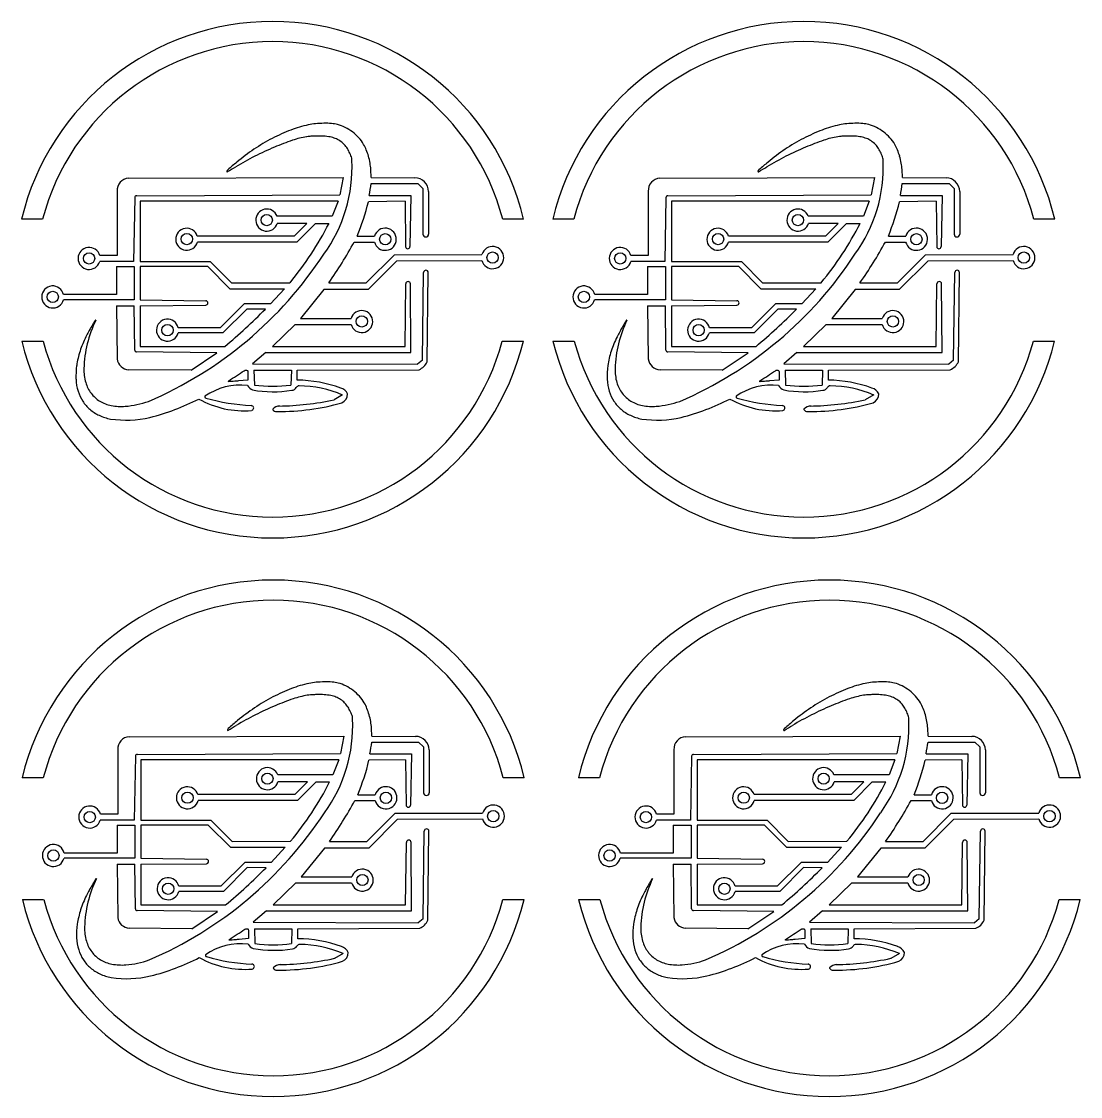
# Model space of a CAD drawing. Extents: x 3 to 124, y 2 to 124.
# Drawn here: x 2.7 to 61.2, y 2.4 to 61.8 of the extents above; entities that cross this region are included whole.
import ezdxf

# ---------------------------------------------------------------- set-up
doc = ezdxf.new("R2010")
doc.units = 0
doc.header["$MEASUREMENT"] = 0

msp = doc.modelspace()

# ---------------------------------------------------------------- linework, layer by layer
for p, q in [((22.039, 53.15), (22.013, 53.585)), ((51.353, 53.15), (51.327, 53.585)), ((9.284, 51.838), (9.284, 48.512)), ((20.205, 51.838), (9.284, 51.838)), ((38.597, 51.838), (38.597, 48.512)), ((49.518, 51.838), (38.597, 51.838)), ((15.557, 42.516), (17.626, 42.516)), ((44.87, 42.516), (46.939, 42.516)), ((20.452, 41.146), (19.981, 40.883)), ((49.765, 41.146), (49.294, 40.883)), ((22.075, 22.32), (22.049, 22.756)), ((52.77, 22.32), (52.744, 22.756)), ((9.319, 21.008), (9.319, 17.682)), ((20.241, 21.008), (9.319, 21.008)), ((40.015, 21.008), (40.015, 17.682)), ((50.936, 21.008), (40.015, 21.008)), ((15.593, 11.686), (17.661, 11.686)), ((46.288, 11.686), (48.357, 11.686)), ((20.488, 10.316), (20.016, 10.053)), ((51.183, 10.316), (50.712, 10.053))]:
    msp.add_line(p, q)
at = {"linetype": 'Continuous'}
for p, q in [((8.652, 53.116), (20.491, 53.15)), ((20.491, 53.15), (20.31, 52.189)), ((22.03, 52.822), (24.609, 52.822)), ((22.039, 53.15), (24.443, 53.135)), ((24.883, 52.548), (24.609, 52.822)), ((37.965, 53.116), (49.804, 53.15)), ((49.804, 53.15), (49.623, 52.189)), ((51.343, 52.822), (53.922, 52.822)), ((51.353, 53.15), (53.756, 53.135)), ((54.196, 52.548), (53.922, 52.822)), ((8.007, 52.391), (8.007, 48.84)), ((24.883, 52.548), (24.889, 50.025)), ((25.196, 52.384), (25.2, 50.026)), ((37.321, 52.391), (37.321, 48.84)), ((54.196, 52.548), (54.202, 50.025)), ((54.51, 52.384), (54.513, 50.026)), ((8.983, 52.035), (8.918, 48.512)), ((9.095, 52.141), (20.31, 52.189)), ((20.205, 51.838), (19.887, 51.018)), ((23.899, 51.84), (21.876, 51.815)), ((21.928, 52.166), (24.229, 52.166)), ((23.899, 51.84), (23.927, 49.342)), ((24.229, 52.166), (24.172, 49.342)), ((38.296, 52.035), (38.231, 48.512)), ((38.408, 52.141), (49.623, 52.189)), ((49.518, 51.838), (49.2, 51.018)), ((53.213, 51.84), (51.189, 51.815)), ((51.241, 52.166), (53.542, 52.166)), ((53.213, 51.84), (53.24, 49.342)), ((53.542, 52.166), (53.485, 49.342)), ((3.901, 50.85), (2.735, 50.85)), ((19.887, 51.018), (16.838, 51.018)), ((18.486, 50.62), (16.852, 50.62)), ((18.486, 50.62), (17.788, 49.917)), ((18.956, 50.62), (17.928, 49.59)), ((18.956, 50.62), (19.704, 50.62)), ((30.444, 50.85), (29.289, 50.85)), ((33.215, 50.85), (32.048, 50.85)), ((49.2, 51.018), (46.151, 51.018)), ((47.8, 50.62), (46.165, 50.62)), ((47.8, 50.62), (47.102, 49.917)), ((48.269, 50.62), (47.241, 49.59)), ((48.269, 50.62), (49.018, 50.62)), ((59.758, 50.85), (58.602, 50.85)), ((17.788, 49.917), (12.435, 49.917)), ((21.263, 49.915), (22.219, 49.915)), ((47.102, 49.917), (41.748, 49.917)), ((50.576, 49.915), (51.532, 49.915)), ((17.928, 49.59), (12.441, 49.59)), ((21.093, 49.59), (22.214, 49.59)), ((47.241, 49.59), (41.754, 49.59)), ((50.406, 49.59), (51.527, 49.59)), ((8.007, 48.84), (7.052, 48.84)), ((23.313, 48.887), (21.761, 47.333)), ((23.313, 48.887), (28.146, 48.902)), ((37.321, 48.84), (36.365, 48.84)), ((52.626, 48.887), (51.074, 47.333)), ((52.626, 48.887), (57.459, 48.902)), ((8.918, 48.512), (7.049, 48.512)), ((7.972, 48.231), (7.972, 46.685)), ((7.972, 48.231), (8.956, 48.231)), ((8.956, 48.231), (8.956, 46.404)), ((9.284, 48.512), (13.15, 48.512)), ((13.009, 48.231), (9.284, 48.231)), ((9.284, 48.231), (9.284, 46.405)), ((13.009, 48.231), (14.225, 47.013)), ((13.15, 48.512), (14.318, 47.341)), ((21.863, 46.966), (23.453, 48.559)), ((23.453, 48.559), (28.141, 48.577)), ((38.231, 48.512), (36.362, 48.512)), ((37.285, 48.231), (37.285, 46.685)), ((37.285, 48.231), (38.269, 48.231)), ((38.269, 48.231), (38.269, 46.404)), ((38.597, 48.512), (42.463, 48.512)), ((42.322, 48.231), (38.597, 48.231)), ((38.597, 48.231), (38.597, 46.405)), ((42.322, 48.231), (43.538, 47.013)), ((42.463, 48.512), (43.631, 47.341)), ((51.176, 46.966), (52.767, 48.559)), ((52.767, 48.559), (57.454, 48.577)), ((24.86, 43.07), (24.927, 47.905)), ((25.127, 42.982), (25.182, 47.902)), ((54.173, 43.07), (54.24, 47.905)), ((54.44, 42.982), (54.495, 47.902)), ((14.225, 47.013), (17.254, 47.013)), ((14.318, 47.341), (17.552, 47.345)), ((16.476, 46.17), (17.254, 47.013)), ((19.423, 46.966), (18.136, 45.373)), ((21.863, 46.966), (19.423, 46.966)), ((19.688, 47.333), (21.761, 47.333)), ((23.899, 43.828), (23.937, 47.281)), ((24.227, 43.5), (24.197, 47.279)), ((43.538, 47.013), (46.567, 47.013)), ((43.631, 47.341), (46.865, 47.345)), ((45.789, 46.17), (46.567, 47.013)), ((48.737, 46.966), (47.449, 45.373)), ((51.176, 46.966), (48.737, 46.966)), ((49.001, 47.333), (51.074, 47.333)), ((53.213, 43.828), (53.251, 47.281)), ((53.54, 43.5), (53.51, 47.279)), ((8.956, 46.404), (5.046, 46.404)), ((7.972, 46.685), (5.052, 46.685)), ((9.284, 46.405), (12.904, 46.352)), ((38.269, 46.404), (34.36, 46.404)), ((37.285, 46.685), (34.365, 46.685)), ((38.597, 46.405), (42.217, 46.352)), ((7.972, 46.076), (8.956, 46.076)), ((7.972, 46.076), (8.006, 43.134)), ((8.985, 43.617), (8.956, 46.076)), ((9.284, 46.076), (12.903, 46.107)), ((9.284, 46.076), (9.284, 43.828)), ((15.026, 46.17), (13.703, 44.858)), ((15.162, 45.889), (13.852, 44.577)), ((16.476, 46.17), (15.026, 46.17)), ((16.193, 45.887), (15.162, 45.889)), ((37.285, 46.076), (38.269, 46.076)), ((37.285, 46.076), (37.319, 43.134)), ((38.298, 43.617), (38.269, 46.076)), ((38.597, 46.076), (42.216, 46.107)), ((38.597, 46.076), (38.597, 43.828)), ((44.339, 46.17), (43.016, 44.858)), ((44.475, 45.889), (43.166, 44.577)), ((45.789, 46.17), (44.339, 46.17)), ((45.507, 45.887), (44.475, 45.889)), ((18.136, 45.373), (20.924, 45.373)), ((47.449, 45.373), (50.237, 45.373)), ((13.852, 44.577), (11.381, 44.577)), ((13.703, 44.858), (11.385, 44.858)), ((17.833, 45.041), (16.58, 43.828)), ((17.833, 45.041), (20.919, 45.041)), ((43.166, 44.577), (40.694, 44.577)), ((43.016, 44.858), (40.698, 44.858)), ((47.146, 45.041), (45.893, 43.828)), ((47.146, 45.041), (50.232, 45.041)), ((2.746, 44.123), (3.923, 44.123)), ((29.267, 44.123), (30.434, 44.123)), ((32.059, 44.123), (33.236, 44.123)), ((58.58, 44.123), (59.747, 44.123)), ((13.522, 43.476), (9.088, 43.526)), ((9.284, 43.828), (13.956, 43.828)), ((12.093, 42.516), (13.522, 43.476)), ((16.212, 43.5), (15.491, 42.874)), ((16.212, 43.5), (24.227, 43.5)), ((16.58, 43.828), (23.899, 43.828)), ((42.835, 43.476), (38.401, 43.526)), ((38.597, 43.828), (43.269, 43.828)), ((41.406, 42.516), (42.835, 43.476)), ((45.525, 43.5), (44.804, 42.874)), ((45.525, 43.5), (53.54, 43.5)), ((45.893, 43.828), (53.213, 43.828)), ((15.491, 42.874), (24.597, 42.844)), ((24.86, 43.07), (24.597, 42.844)), ((44.804, 42.874), (53.91, 42.844)), ((54.173, 43.07), (53.91, 42.844)), ((12.093, 42.516), (8.658, 42.543)), ((15.557, 42.516), (15.584, 41.697)), ((17.626, 42.516), (17.599, 41.697)), ((17.95, 42.517), (24.672, 42.539)), ((17.95, 41.967), (17.95, 42.517)), ((41.406, 42.516), (37.971, 42.543)), ((44.87, 42.516), (44.898, 41.697)), ((46.939, 42.516), (46.912, 41.697)), ((47.263, 42.517), (53.986, 42.539)), ((47.263, 41.967), (47.263, 42.517)), ((8.688, 22.286), (20.526, 22.32)), ((20.526, 22.32), (20.345, 21.36)), ((22.065, 21.992), (24.645, 21.992)), ((22.075, 22.32), (24.478, 22.306)), ((24.919, 21.718), (24.645, 21.992)), ((39.383, 22.286), (51.221, 22.32)), ((51.221, 22.32), (51.041, 21.36)), ((52.761, 21.992), (55.34, 21.992)), ((52.77, 22.32), (55.174, 22.306)), ((55.614, 21.718), (55.34, 21.992)), ((8.043, 21.561), (8.043, 18.01)), ((24.919, 21.718), (24.925, 19.196)), ((25.232, 21.554), (25.236, 19.196)), ((38.738, 21.561), (38.738, 18.01)), ((55.614, 21.718), (55.62, 19.196)), ((55.927, 21.554), (55.931, 19.196)), ((9.019, 21.205), (8.954, 17.682)), ((9.13, 21.312), (20.345, 21.36)), ((20.241, 21.008), (19.922, 20.189)), ((23.935, 21.01), (21.911, 20.985)), ((21.963, 21.336), (24.264, 21.336)), ((23.935, 21.01), (23.962, 18.512)), ((24.264, 21.336), (24.208, 18.512)), ((39.714, 21.205), (39.649, 17.682)), ((39.826, 21.312), (51.041, 21.36)), ((50.936, 21.008), (50.618, 20.189)), ((54.63, 21.01), (52.607, 20.985)), ((52.659, 21.336), (54.96, 21.336)), ((54.63, 21.01), (54.658, 18.512)), ((54.96, 21.336), (54.903, 18.512)), ((19.922, 20.189), (16.874, 20.189)), ((50.618, 20.189), (47.569, 20.189)), ((3.937, 20.02), (2.771, 20.02)), ((18.522, 19.79), (16.887, 19.79)), ((18.522, 19.79), (17.824, 19.088)), ((18.991, 19.79), (17.964, 18.76)), ((18.991, 19.79), (19.74, 19.79)), ((30.48, 20.02), (29.324, 20.02)), ((34.632, 20.02), (33.466, 20.02)), ((49.217, 19.79), (47.583, 19.79)), ((49.217, 19.79), (48.519, 19.088)), ((49.687, 19.79), (48.659, 18.76)), ((49.687, 19.79), (50.435, 19.79)), ((61.175, 20.02), (60.02, 20.02)), ((17.824, 19.088), (12.47, 19.088)), ((21.299, 19.086), (22.254, 19.086)), ((48.519, 19.088), (43.166, 19.088)), ((51.994, 19.086), (52.95, 19.086)), ((17.964, 18.76), (12.476, 18.76)), ((21.128, 18.76), (22.249, 18.76)), ((48.659, 18.76), (43.171, 18.76)), ((51.824, 18.76), (52.945, 18.76)), ((8.043, 18.01), (7.088, 18.01)), ((23.348, 18.057), (21.796, 16.503)), ((23.348, 18.057), (28.181, 18.073)), ((38.738, 18.01), (37.783, 18.01)), ((54.044, 18.057), (52.492, 16.503)), ((54.044, 18.057), (58.877, 18.073)), ((8.954, 17.682), (7.084, 17.682)), ((8.008, 17.401), (8.008, 15.856)), ((8.008, 17.401), (8.991, 17.401)), ((8.991, 17.401), (8.991, 15.574)), ((9.319, 17.682), (13.185, 17.682)), ((13.045, 17.401), (9.319, 17.401)), ((9.319, 17.401), (9.319, 15.576)), ((13.045, 17.401), (14.26, 16.183)), ((13.185, 17.682), (14.354, 16.511)), ((21.898, 16.137), (23.489, 17.729)), ((23.489, 17.729), (28.176, 17.747)), ((39.649, 17.682), (37.78, 17.682)), ((38.703, 17.401), (38.703, 15.856)), ((38.703, 17.401), (39.687, 17.401)), ((39.687, 17.401), (39.687, 15.574)), ((40.015, 17.682), (43.881, 17.682)), ((43.74, 17.401), (40.015, 17.401)), ((40.015, 17.401), (40.015, 15.576)), ((43.74, 17.401), (44.955, 16.183)), ((43.881, 17.682), (45.049, 16.511)), ((52.594, 16.137), (54.184, 17.729)), ((54.184, 17.729), (58.872, 17.747)), ((24.895, 12.24), (24.963, 17.076)), ((25.162, 12.152), (25.217, 17.073)), ((55.591, 12.24), (55.658, 17.076)), ((55.858, 12.152), (55.913, 17.073)), ((14.26, 16.183), (17.289, 16.183)), ((14.354, 16.511), (17.588, 16.515)), ((16.512, 15.34), (17.289, 16.183)), ((19.459, 16.137), (18.171, 14.544)), ((21.898, 16.137), (19.459, 16.137)), ((19.724, 16.503), (21.796, 16.503)), ((23.935, 12.998), (23.973, 16.451)), ((24.263, 12.67), (24.233, 16.45)), ((44.955, 16.183), (47.985, 16.183)), ((45.049, 16.511), (48.283, 16.515)), ((47.207, 15.34), (47.985, 16.183)), ((50.154, 16.137), (48.866, 14.544)), ((52.594, 16.137), (50.154, 16.137)), ((50.419, 16.503), (52.492, 16.503)), ((54.63, 12.998), (54.668, 16.451)), ((54.958, 12.67), (54.928, 16.45)), ((8.991, 15.574), (5.082, 15.574)), ((8.008, 15.856), (5.088, 15.856)), ((9.319, 15.576), (12.939, 15.522)), ((39.687, 15.574), (35.777, 15.574)), ((38.703, 15.856), (35.783, 15.856)), ((40.015, 15.576), (43.634, 15.522)), ((8.008, 15.247), (8.991, 15.247)), ((8.008, 15.247), (8.042, 12.305)), ((9.021, 12.787), (8.991, 15.247)), ((9.319, 15.247), (12.938, 15.277)), ((9.319, 15.247), (9.319, 12.998)), ((15.062, 15.34), (13.739, 14.029)), ((15.197, 15.059), (13.888, 13.747)), ((16.512, 15.34), (15.062, 15.34)), ((16.229, 15.057), (15.197, 15.059)), ((38.703, 15.247), (39.687, 15.247)), ((38.703, 15.247), (38.737, 12.305)), ((39.716, 12.787), (39.687, 15.247)), ((40.015, 15.247), (43.634, 15.277)), ((40.015, 15.247), (40.015, 12.998)), ((45.757, 15.34), (44.434, 14.029)), ((45.892, 15.059), (44.583, 13.747)), ((47.207, 15.34), (45.757, 15.34)), ((46.924, 15.057), (45.892, 15.059)), ((18.171, 14.544), (20.96, 14.544)), ((48.866, 14.544), (51.655, 14.544)), ((13.888, 13.747), (11.416, 13.747)), ((13.739, 14.029), (11.42, 14.029)), ((17.869, 14.212), (16.616, 12.998)), ((17.869, 14.212), (20.955, 14.212)), ((44.583, 13.747), (42.112, 13.747)), ((44.434, 14.029), (42.116, 14.029)), ((48.564, 14.212), (47.311, 12.998)), ((48.564, 14.212), (51.65, 14.212)), ((2.782, 13.293), (3.958, 13.293)), ((29.303, 13.293), (30.469, 13.293)), ((33.477, 13.293), (34.654, 13.293)), ((59.998, 13.293), (61.164, 13.293)), ((13.558, 12.647), (9.123, 12.697)), ((9.319, 12.998), (13.991, 12.998)), ((12.129, 11.686), (13.558, 12.647)), ((16.247, 12.67), (15.526, 12.044)), ((16.247, 12.67), (24.263, 12.67)), ((16.616, 12.998), (23.935, 12.998)), ((44.253, 12.647), (39.819, 12.697)), ((40.015, 12.998), (44.686, 12.998)), ((42.824, 11.686), (44.253, 12.647)), ((46.943, 12.67), (46.221, 12.044)), ((46.943, 12.67), (54.958, 12.67)), ((47.311, 12.998), (54.63, 12.998)), ((15.526, 12.044), (24.632, 12.014)), ((24.895, 12.24), (24.632, 12.014)), ((46.221, 12.044), (55.328, 12.014)), ((55.591, 12.24), (55.328, 12.014)), ((12.129, 11.686), (8.693, 11.713)), ((15.593, 11.686), (15.62, 10.868)), ((17.661, 11.686), (17.634, 10.868)), ((17.986, 11.687), (24.708, 11.71)), ((17.986, 11.138), (17.986, 11.687)), ((42.824, 11.686), (39.389, 11.713)), ((46.288, 11.686), (46.315, 10.868)), ((48.357, 11.686), (48.33, 10.868)), ((48.681, 11.687), (55.403, 11.71)), ((48.681, 11.138), (48.681, 11.687))]:
    msp.add_line(p, q, dxfattribs=at)
for points in [[(15.233, 42.244), (15.233, 41.972), (14.706, 41.923, -0.001614), (14.503, 41.904, -0.002616), (14.331, 41.89, -0.000411), (14.178, 41.879, -0.181257), (14.168, 41.882, -0.516437), (14.169, 41.921, -0.002096), (14.601, 42.21, -0.003399), (15.025, 42.486, -0.143626), (15.128, 42.516, -0.092815), (15.186, 42.505, -0.210656), (15.217, 42.474, -0.084443), (15.23, 42.408, -0.008285)], [(44.546, 42.244), (44.546, 41.972), (44.019, 41.923, -0.001614), (43.816, 41.904, -0.002616), (43.644, 41.89, -0.000411), (43.491, 41.879, -0.181257), (43.481, 41.882, -0.516437), (43.482, 41.921, -0.002096), (43.915, 42.21, -0.003399), (44.338, 42.486, -0.143626), (44.441, 42.516, -0.092815), (44.499, 42.505, -0.210656), (44.53, 42.474, -0.084443), (44.544, 42.408, -0.008285)], [(15.269, 11.415), (15.269, 11.143), (14.742, 11.093, -0.001614), (14.539, 11.075, -0.002616), (14.366, 11.061, -0.000411), (14.213, 11.049, -0.181257), (14.204, 11.052, -0.516437), (14.205, 11.092, -0.002096), (14.637, 11.38, -0.003399), (15.061, 11.656, -0.143626), (15.163, 11.686, -0.092815), (15.221, 11.675, -0.210656), (15.252, 11.644, -0.084443), (15.266, 11.578, -0.008285)], [(45.964, 11.415), (45.964, 11.143), (45.437, 11.093, -0.001614), (45.234, 11.075, -0.002616), (45.062, 11.061, -0.000411), (44.909, 11.049, -0.181257), (44.899, 11.052, -0.516437), (44.9, 11.092, -0.002096), (45.332, 11.38, -0.003399), (45.756, 11.656, -0.143626), (45.859, 11.686, -0.092815), (45.917, 11.675, -0.210656), (45.948, 11.644, -0.084443), (45.961, 11.578, -0.008285)]]:
    msp.add_lwpolyline(points, format="xyb", close=True)
for centre in [(16.271, 50.8), (45.584, 50.8), (11.859, 49.751), (22.807, 49.743), (41.172, 49.751), (52.12, 49.743), (6.465, 48.683), (28.734, 48.73), (35.778, 48.683), (58.047, 48.73), (4.458, 46.557), (33.771, 46.557), (21.514, 45.206), (50.827, 45.206), (10.791, 44.726), (40.104, 44.726), (16.306, 19.97), (47.002, 19.97), (11.895, 18.921), (22.843, 18.913), (42.59, 18.921), (53.538, 18.913), (6.5, 17.853), (28.77, 17.901), (37.196, 17.853), (59.465, 17.901), (4.493, 15.727), (35.189, 15.727), (21.549, 14.377), (52.245, 14.377), (10.827, 13.897), (41.522, 13.897)]:
    msp.add_circle(centre, 0.312, dxfattribs=at)
for centre, radius, start, end in [((16.59, 47.509), 14.252, 13.55735, 166.44265), ((45.903, 47.509), 14.252, 13.55735, 166.44265), ((16.595, 47.527), 13.121, 14.67008, 165.32992), ((45.908, 47.527), 13.121, 14.67008, 165.32992), ((12.792, 53.727), 8.186, 324.03119, 2.58511), ((42.105, 53.727), 8.186, 324.03119, 2.58511), ((8.699, 52.425), 0.693, 93.89622, 182.78286), ((-39.24, 62.032), 61.958, 350.8374, 351.4512), ((24.435, 52.373), 0.762, 0.77569, 89.39585), ((38.012, 52.425), 0.693, 93.89622, 182.78286), ((-9.927, 62.032), 61.958, 350.8374, 351.4512), ((53.748, 52.373), 0.762, 0.77569, 89.39585), ((9.092, 52.033), 0.109, 88.34655, 178.94377), ((7.976, 55.251), 14.318, 338.12106, 346.1145), ((38.405, 52.033), 0.109, 88.34655, 178.94377), ((37.29, 55.251), 14.318, 338.12106, 346.1145), ((16.271, 50.8), 0.608, 21.06215, 342.82907), ((45.584, 50.8), 0.608, 21.06215, 342.82907), ((3.734, 58.77), 17.93, 320.41416, 332.96393), ((33.047, 58.77), 17.93, 320.41416, 332.96393), ((11.852, 49.743), 0.608, 16.66224, 345.38301), ((22.807, 49.743), 0.613, 194.51174, 163.69197), ((25.044, 50.026), 0.156, 180.13029, 0.08575), ((41.165, 49.743), 0.608, 16.66224, 345.38301), ((52.12, 49.743), 0.613, 194.51174, 163.69197), ((54.358, 50.026), 0.156, 180.13029, 0.08575), ((6.465, 48.683), 0.608, 14.99381, 343.71766), ((0.342, 60.938), 23.652, 324.88372, 331.32664), ((24.049, 49.342), 0.123, 180, 0), ((28.734, 48.73), 0.613, 194.51174, 163.69197), ((35.778, 48.683), 0.608, 14.99381, 343.71766), ((29.655, 60.938), 23.652, 324.88372, 331.32664), ((53.362, 49.342), 0.123, 180, 0), ((58.047, 48.73), 0.613, 194.51174, 163.69197), ((1.118, 60.885), 21.865, 293.24037, 326.81804), ((30.431, 60.885), 21.865, 293.24037, 326.81804), ((25.054, 47.904), 0.127, 359.35786, 179.20296), ((54.368, 47.904), 0.127, 359.35786, 179.20296), ((4.458, 46.557), 0.608, 12.18742, 345.46549), ((24.067, 47.279), 0.13, 0, 179.36879), ((33.771, 46.557), 0.608, 12.18742, 345.46549), ((53.38, 47.279), 0.13, 0, 179.36879), ((12.902, 46.229), 0.122, 270.4848, 89.15384), ((42.215, 46.229), 0.122, 270.4848, 89.15384), ((-5.296, 66.994), 30.121, 309.72658, 315.51378), ((21.507, 45.199), 0.608, 195.00107, 163.29645), ((24.018, 66.994), 30.121, 309.72658, 315.51378), ((50.82, 45.199), 0.608, 195.00107, 163.29645), ((12.886, 42.378), 6.712, 154.43323, 178.01644), ((10.791, 44.726), 0.608, 12.53706, 345.81804), ((42.199, 42.378), 6.712, 154.43323, 178.01644), ((40.104, 44.726), 0.608, 12.53706, 345.81804), ((16.59, 47.509), 14.252, 193.74387, 346.25613), ((16.595, 47.527), 13.121, 195.03511, 344.96489), ((45.903, 47.509), 14.252, 193.74387, 346.25613), ((45.908, 47.527), 13.121, 195.03511, 344.96489), ((9.081, 43.622), 0.0962, 183.39781, 274.07521), ((38.394, 43.622), 0.0962, 183.39781, 274.07521), ((8.693, 43.236), 0.694, 188.44546, 267.0993), ((24.3, 43.376), 0.916, 293.98743, 334.4936), ((38.006, 43.236), 0.694, 188.44546, 267.0993), ((53.613, 43.376), 0.916, 293.98743, 334.4936), ((14.791, 38.325), 3.363, 82.92411, 125.1188), ((16.592, 49.3), 7.669, 262.45354, 277.54646), ((17.619, 41.729), 0.326, 275.58976, 328.57985), ((18.072, 41.448), 0.207, 96.23196, 148.83622), ((17.85, 34.591), 7.377, 70.14861, 89.22018), ((17.972, 35.348), 6.306, 66.8366, 89.29732), ((44.104, 38.325), 3.363, 82.92411, 125.1188), ((45.905, 49.3), 7.669, 262.45354, 277.54646), ((46.932, 41.729), 0.326, 275.58976, 328.57985), ((47.385, 41.448), 0.207, 96.23196, 148.83622), ((47.163, 34.591), 7.377, 70.14861, 89.22018), ((47.285, 35.348), 6.306, 66.8366, 89.29732), ((12.931, 41.051), 0.0788, 161.56505, 254.11968), ((15.907, 51.448), 10.893, 254.02421, 267.38938), ((16.631, 47.862), 6.538, 259.90356, 278.96794), ((20.162, 40.926), 0.634, 26.26557, 72.31514), ((20.214, 41.198), 0.517, 292.92972, 0.86613), ((42.244, 41.051), 0.0788, 161.56505, 254.11968), ((45.22, 51.448), 10.893, 254.02421, 267.38938), ((45.944, 47.862), 6.538, 259.90356, 278.96794), ((49.475, 40.926), 0.634, 26.26557, 72.31514), ((49.527, 41.198), 0.517, 292.92972, 0.86613), ((6.565, 52.643), 13.143, 284.34913, 296.90415), ((15.023, 45.456), 5.182, 241.02138, 274.57562), ((16.987, 52.51), 12.277, 269.38882, 286.21554), ((16.693, 56.17), 15.637, 270.9112, 282.13806), ((35.878, 52.643), 13.143, 284.34913, 296.90415), ((44.336, 45.456), 5.182, 241.02138, 274.57562), ((46.3, 52.51), 12.277, 269.38882, 286.21554), ((46.006, 56.17), 15.637, 270.9112, 282.13806), ((8.476, 45.867), 6.107, 262.20931, 282.7336), ((37.79, 45.867), 6.107, 262.20931, 282.7336), ((16.625, 16.679), 14.252, 13.55735, 166.44265), ((47.321, 16.679), 14.252, 13.55735, 166.44265), ((16.631, 16.697), 13.121, 14.67008, 165.32992), ((47.326, 16.697), 13.121, 14.67008, 165.32992), ((12.827, 22.897), 8.186, 324.03119, 2.58511), ((43.523, 22.897), 8.186, 324.03119, 2.58511), ((8.735, 21.595), 0.693, 93.89622, 182.78286), ((-39.204, 31.202), 61.958, 350.8374, 351.4512), ((24.47, 21.544), 0.762, 0.77569, 89.39585), ((39.43, 21.595), 0.693, 93.89622, 182.78286), ((-8.509, 31.202), 61.958, 350.8374, 351.4512), ((55.166, 21.544), 0.762, 0.77569, 89.39585), ((9.127, 21.203), 0.109, 88.34655, 178.94377), ((8.012, 24.421), 14.318, 338.12106, 346.1145), ((39.823, 21.203), 0.109, 88.34655, 178.94377), ((38.707, 24.421), 14.318, 338.12106, 346.1145), ((16.306, 19.97), 0.608, 21.06215, 342.82907), ((47.002, 19.97), 0.608, 21.06215, 342.82907), ((3.77, 27.94), 17.93, 320.41416, 332.96393), ((34.465, 27.94), 17.93, 320.41416, 332.96393), ((11.888, 18.913), 0.608, 16.66224, 345.38301), ((22.843, 18.913), 0.613, 194.51174, 163.69197), ((25.08, 19.196), 0.156, 180.13029, 0.08575), ((42.583, 18.913), 0.608, 16.66224, 345.38301), ((53.538, 18.913), 0.613, 194.51174, 163.69197), ((55.775, 19.196), 0.156, 180.13029, 0.08575), ((6.5, 17.853), 0.608, 14.99381, 343.71766), ((0.377, 30.108), 23.652, 324.88372, 331.32664), ((24.085, 18.512), 0.123, 180, 0), ((28.77, 17.901), 0.613, 194.51174, 163.69197), ((37.196, 17.853), 0.608, 14.99381, 343.71766), ((31.072, 30.108), 23.652, 324.88372, 331.32664), ((54.78, 18.512), 0.123, 180, 0), ((59.465, 17.901), 0.613, 194.51174, 163.69197), ((1.153, 30.056), 21.865, 293.24037, 326.81804), ((31.848, 30.056), 21.865, 293.24037, 326.81804), ((25.09, 17.074), 0.127, 359.35786, 179.20296), ((55.785, 17.074), 0.127, 359.35786, 179.20296), ((4.493, 15.727), 0.608, 12.18742, 345.46549), ((24.103, 16.45), 0.13, 0, 179.36879), ((35.189, 15.727), 0.608, 12.18742, 345.46549), ((54.798, 16.45), 0.13, 0, 179.36879), ((12.937, 15.4), 0.122, 270.4848, 89.15384), ((43.633, 15.4), 0.122, 270.4848, 89.15384), ((-5.26, 36.164), 30.121, 309.72658, 315.51378), ((21.542, 14.369), 0.608, 195.00107, 163.29645), ((25.435, 36.164), 30.121, 309.72658, 315.51378), ((52.238, 14.369), 0.608, 195.00107, 163.29645), ((12.921, 11.549), 6.712, 154.43323, 178.01644), ((10.827, 13.897), 0.608, 12.53706, 345.81804), ((43.617, 11.549), 6.712, 154.43323, 178.01644), ((41.522, 13.897), 0.608, 12.53706, 345.81804), ((16.625, 16.679), 14.252, 193.74387, 346.25613), ((16.631, 16.697), 13.121, 195.03511, 344.96489), ((47.321, 16.679), 14.252, 193.74387, 346.25613), ((47.326, 16.697), 13.121, 195.03511, 344.96489), ((9.117, 12.793), 0.0962, 183.39781, 274.07521), ((39.812, 12.793), 0.0962, 183.39781, 274.07521), ((8.729, 12.407), 0.694, 188.44546, 267.0993), ((24.336, 12.547), 0.916, 293.98743, 334.4936), ((39.424, 12.407), 0.694, 188.44546, 267.0993), ((55.031, 12.547), 0.916, 293.98743, 334.4936), ((14.826, 7.496), 3.363, 82.92411, 125.1188), ((16.627, 18.47), 7.669, 262.45354, 277.54646), ((17.654, 10.9), 0.326, 275.58976, 328.57985), ((18.107, 10.618), 0.207, 96.23196, 148.83622), ((17.885, 3.761), 7.377, 70.14861, 89.22018), ((18.007, 4.519), 6.306, 66.8366, 89.29732), ((20.198, 10.096), 0.634, 26.26557, 72.31514), ((45.522, 7.496), 3.363, 82.92411, 125.1188), ((47.323, 18.47), 7.669, 262.45354, 277.54646), ((48.349, 10.9), 0.326, 275.58976, 328.57985), ((48.802, 10.618), 0.207, 96.23196, 148.83622), ((48.581, 3.761), 7.377, 70.14861, 89.22018), ((48.703, 4.519), 6.306, 66.8366, 89.29732), ((50.893, 10.096), 0.634, 26.26557, 72.31514), ((6.601, 21.813), 13.143, 284.34913, 296.90415), ((15.059, 14.627), 5.182, 241.02138, 274.57562), ((12.966, 10.222), 0.0788, 161.56505, 254.11968), ((15.943, 20.618), 10.893, 254.02421, 267.38938), ((16.667, 17.033), 6.538, 259.90356, 278.96794), ((20.249, 10.369), 0.517, 292.92972, 0.86613), ((37.296, 21.813), 13.143, 284.34913, 296.90415), ((45.754, 14.627), 5.182, 241.02138, 274.57562), ((43.662, 10.222), 0.0788, 161.56505, 254.11968), ((46.638, 20.618), 10.893, 254.02421, 267.38938), ((47.362, 17.033), 6.538, 259.90356, 278.96794), ((50.944, 10.369), 0.517, 292.92972, 0.86613), ((17.022, 21.681), 12.277, 269.38882, 286.21554), ((16.728, 25.341), 15.637, 270.9112, 282.13806), ((47.718, 21.681), 12.277, 269.38882, 286.21554), ((47.423, 25.341), 15.637, 270.9112, 282.13806), ((8.512, 15.037), 6.107, 262.20931, 282.7336), ((39.207, 15.037), 6.107, 262.20931, 282.7336)]:
    msp.add_arc(centre, radius, start, end, dxfattribs=at)
for centre, radius, start, end in [((19.865, 49.913), 6.281, 102.00236, 111.1275), ((19.293, 52.605), 3.529, 95.3978, 102.00241), ((19.483, 50.594), 5.549, 90.69269, 95.39784), ((19.479, 50.936), 5.207, 85.93278, 90.69268), ((19.721, 54.339), 1.795, 75.40073, 85.93275), ((19.629, 53.985), 2.16, 63.3502, 75.40076), ((19.457, 53.642), 2.544, 52.69012, 63.35022), ((49.178, 49.913), 6.281, 102.00236, 111.1275), ((48.606, 52.605), 3.529, 95.3978, 102.00241), ((48.796, 50.594), 5.549, 90.69269, 95.39784), ((48.792, 50.936), 5.207, 85.93278, 90.69268), ((49.034, 54.339), 1.795, 75.40073, 85.93275), ((48.942, 53.985), 2.16, 63.3502, 75.40076), ((48.77, 53.642), 2.544, 52.69012, 63.35022), ((21.657, 45.572), 10.982, 117.55581, 123.72393), ((21.215, 46.42), 10.026, 111.1275, 117.55577), ((22.479, 41.167), 14.832, 108.81879, 112.96587), ((19.213, 50.752), 4.706, 99.06222, 108.81884), ((18.823, 53.193), 2.234, 94.63467, 99.06216), ((19.149, 49.176), 6.265, 92.58351, 94.63465), ((19.167, 48.773), 6.668, 90.55511, 92.58355), ((19.145, 51.085), 4.356, 87.76451, 90.55514), ((19.178, 51.948), 3.492, 81.63722, 87.76457), ((19.446, 53.766), 1.655, 70.92618, 81.63727), ((19.54, 54.039), 1.365, 58.96378, 70.92612), ((19.379, 53.771), 1.678, 48.71647, 58.96375), ((19.451, 53.635), 2.554, 42.05011, 52.69008), ((19.712, 53.871), 2.202, 30.15771, 42.05011), ((50.97, 45.572), 10.982, 117.55581, 123.72393), ((50.528, 46.42), 10.026, 111.1275, 117.55577), ((51.792, 41.167), 14.832, 108.81879, 112.96587), ((48.526, 50.752), 4.706, 99.06222, 108.81884), ((48.136, 53.193), 2.234, 94.63467, 99.06216), ((48.462, 49.176), 6.265, 92.58351, 94.63465), ((48.48, 48.773), 6.668, 90.55511, 92.58355), ((48.458, 51.085), 4.356, 87.76451, 90.55514), ((48.492, 51.948), 3.492, 81.63722, 87.76457), ((48.759, 53.766), 1.655, 70.92618, 81.63727), ((48.853, 54.039), 1.365, 58.96378, 70.92612), ((48.692, 53.771), 1.678, 48.71647, 58.96375), ((48.764, 53.635), 2.554, 42.05011, 52.69008), ((49.025, 53.871), 2.202, 30.15771, 42.05011), ((21.432, 45.91), 10.576, 123.72396, 130.06887), ((23.499, 38.761), 17.446, 112.96582, 116.90166), ((19.842, 54.298), 0.977, 35.29026, 48.71647), ((18.734, 53.514), 2.334, 28.28631, 35.29026), ((18.612, 53.448), 2.473, 21.40259, 28.28633), ((19.628, 53.822), 2.299, 21.84162, 30.15777), ((18.387, 53.324), 3.637, 15.94263, 21.84165), ((50.745, 45.91), 10.576, 123.72396, 130.06887), ((52.812, 38.761), 17.446, 112.96582, 116.90166), ((49.155, 54.298), 0.977, 35.29026, 48.71647), ((48.047, 53.514), 2.334, 28.28631, 35.29026), ((47.925, 53.448), 2.473, 21.40259, 28.28633), ((48.941, 53.822), 2.299, 21.84162, 30.15777), ((47.7, 53.324), 3.637, 15.94263, 21.84165), ((81.644, -25.672), 104.114, 130.06894, 130.43747), ((23.567, 38.627), 17.596, 116.90165, 120.81228), ((20.414, 54.108), 0.556, 358.75299, 25.87798), ((18.212, 53.274), 3.818, 10.16573, 15.94267), ((110.957, -25.672), 104.114, 130.06894, 130.43747), ((52.88, 38.627), 17.596, 116.90165, 120.81228), ((49.727, 54.108), 0.556, 358.75299, 25.87798), ((47.525, 53.274), 3.818, 10.16573, 15.94267), ((14.082, 53.485), 0.0202, 165.11097, 300.13131), ((14.217, 53.449), 0.16, 130.43747, 165.11105), ((-8.549, 92.475), 45.103, 300.13137, 300.81227), ((18.917, 53.401), 3.101, 3.41432, 10.1657), ((43.53, 53.449), 0.16, 130.43747, 165.11105), ((43.395, 53.485), 0.0202, 165.11097, 300.13131), ((20.764, 92.475), 45.103, 300.13137, 300.81227), ((48.231, 53.401), 3.101, 3.41432, 10.1657), ((62.156, 12.418), 64.369, 149.32019, 149.6454), ((6.828, 45.243), 0.0367, 89.99995, 149.32025), ((6.828, 45.276), 0.00372, 339.0522, 89.99988), ((91.469, 12.418), 64.369, 149.32019, 149.6454), ((36.141, 45.243), 0.0367, 89.99995, 149.32025), ((36.141, 45.276), 0.00372, 339.0522, 89.99988), ((13.216, 40.895), 7.745, 151.14224, 153.45439), ((18.555, 37.952), 13.842, 149.64531, 151.14231), ((42.529, 40.895), 7.745, 151.14224, 153.45439), ((47.868, 37.952), 13.842, 149.64531, 151.14231), ((11.375, 41.814), 5.687, 153.45438, 162.06577), ((40.688, 41.814), 5.687, 153.45438, 162.06577), ((10.504, 42.096), 4.772, 162.06577, 171.88758), ((39.817, 42.096), 4.772, 162.06577, 171.88758), ((9.819, 42.194), 4.081, 171.88754, 182.50166), ((39.132, 42.194), 4.081, 171.88754, 182.50166), ((8.604, 42.527), 2.427, 178.03332, 196.539), ((37.917, 42.527), 2.427, 178.03332, 196.539), ((8.362, 42.13), 2.622, 182.50165, 197.28793), ((8.12, 42.388), 1.924, 196.67933, 216.67577), ((15.723, 41.992), 0.614, 212.40526, 247.18812), ((37.675, 42.13), 2.622, 182.50165, 197.28793), ((37.433, 42.388), 1.924, 196.67933, 216.67577), ((45.036, 41.992), 0.614, 212.40526, 247.18812), ((7.97, 42.008), 2.211, 197.28795, 212.97368), ((7.919, 42.239), 1.673, 216.67576, 238.87601), ((12.931, 41.051), 0.0788, 161.56505, 253.93012), ((37.283, 42.008), 2.211, 197.28795, 212.97368), ((37.232, 42.239), 1.673, 216.67576, 238.87601), ((42.244, 41.051), 0.0788, 161.56505, 253.93012), ((7.859, 41.936), 2.079, 212.97372, 229.39906), ((7.965, 42.059), 2.242, 229.3991, 245.15532), ((8.04, 42.438), 1.907, 238.87598, 259.46477), ((8.236, 43.492), 2.978, 259.46476, 274.20426), ((8.094, 45.416), 4.907, 274.20431, 289.6585), ((15.368, 40.34), 0.23, 56.57164, 79.23859), ((15.426, 40.428), 0.125, 20.71388, 56.57158), ((15.375, 40.454), 0.178, 314.99998, 342.038), ((15.439, 40.433), 0.11, 342.03797, 20.7139), ((16.977, 40.03), 0.506, 87.98371, 138.67987), ((16.681, 40.377), 0.085, 188.67381, 214.64923), ((37.173, 41.936), 2.079, 212.97372, 229.39906), ((37.278, 42.059), 2.242, 229.3991, 245.15532), ((37.353, 42.438), 1.907, 238.87598, 259.46477), ((37.549, 43.492), 2.978, 259.46476, 274.20426), ((37.408, 45.416), 4.907, 274.20431, 289.6585), ((44.681, 40.34), 0.23, 56.57164, 79.23859), ((44.739, 40.428), 0.125, 20.71388, 56.57158), ((44.688, 40.454), 0.178, 314.99998, 342.038), ((44.752, 40.433), 0.11, 342.03797, 20.7139), ((46.29, 40.03), 0.506, 87.98371, 138.67987), ((45.994, 40.377), 0.085, 188.67381, 214.64923), ((8.266, 42.709), 2.958, 245.15536, 257.95406), ((15.4, 40.429), 0.143, 284.91289, 314.99995), ((16.851, 40.495), 0.293, 214.64926, 224.99992), ((16.802, 40.466), 0.238, 228.4118, 283.01134), ((37.579, 42.709), 2.958, 245.15536, 257.95406), ((44.713, 40.429), 0.143, 284.91289, 314.99995), ((46.165, 40.495), 0.293, 214.64926, 224.99992), ((46.115, 40.466), 0.238, 228.4118, 283.01134), ((21.251, 15.59), 10.026, 111.1275, 117.55577), ((19.901, 19.083), 6.281, 102.00236, 111.1275), ((19.329, 21.775), 3.529, 95.3978, 102.00241), ((19.519, 19.764), 5.549, 90.69269, 95.39784), ((19.514, 20.106), 5.207, 85.93278, 90.69268), ((19.756, 23.509), 1.795, 75.40073, 85.93275), ((19.664, 23.156), 2.16, 63.3502, 75.40076), ((19.492, 22.813), 2.544, 52.69012, 63.35022), ((51.946, 15.59), 10.026, 111.1275, 117.55577), ((50.596, 19.083), 6.281, 102.00236, 111.1275), ((50.024, 21.775), 3.529, 95.3978, 102.00241), ((50.214, 19.764), 5.549, 90.69269, 95.39784), ((50.21, 20.106), 5.207, 85.93278, 90.69268), ((50.452, 23.509), 1.795, 75.40073, 85.93275), ((50.36, 23.156), 2.16, 63.3502, 75.40076), ((50.188, 22.813), 2.544, 52.69012, 63.35022), ((21.693, 14.743), 10.982, 117.55581, 123.72393), ((22.515, 10.337), 14.832, 108.81879, 112.96587), ((19.248, 19.923), 4.706, 99.06222, 108.81884), ((18.859, 22.364), 2.234, 94.63467, 99.06216), ((19.185, 18.346), 6.265, 92.58351, 94.63465), ((19.203, 17.943), 6.668, 90.55511, 92.58355), ((19.18, 20.255), 4.356, 87.76451, 90.55514), ((19.214, 21.118), 3.492, 81.63722, 87.76457), ((19.481, 22.936), 1.655, 70.92618, 81.63727), ((19.576, 23.21), 1.365, 58.96378, 70.92612), ((19.415, 22.942), 1.678, 48.71647, 58.96375), ((19.486, 22.805), 2.554, 42.05011, 52.69008), ((19.748, 23.041), 2.202, 30.15771, 42.05011), ((52.388, 14.743), 10.982, 117.55581, 123.72393), ((53.21, 10.337), 14.832, 108.81879, 112.96587), ((49.944, 19.923), 4.706, 99.06222, 108.81884), ((49.554, 22.364), 2.234, 94.63467, 99.06216), ((49.88, 18.346), 6.265, 92.58351, 94.63465), ((49.898, 17.943), 6.668, 90.55511, 92.58355), ((49.876, 20.255), 4.356, 87.76451, 90.55514), ((49.909, 21.118), 3.492, 81.63722, 87.76457), ((50.177, 22.936), 1.655, 70.92618, 81.63727), ((50.271, 23.21), 1.365, 58.96378, 70.92612), ((50.11, 22.942), 1.678, 48.71647, 58.96375), ((50.182, 22.805), 2.554, 42.05011, 52.69008), ((50.443, 23.041), 2.202, 30.15771, 42.05011), ((21.467, 15.08), 10.576, 123.72396, 130.06887), ((23.535, 7.931), 17.446, 112.96582, 116.90166), ((19.877, 23.468), 0.977, 35.29026, 48.71647), ((18.769, 22.684), 2.334, 28.28631, 35.29026), ((18.647, 22.619), 2.473, 21.40259, 28.28633), ((19.663, 22.992), 2.299, 21.84162, 30.15777), ((18.422, 22.494), 3.637, 15.94263, 21.84165), ((52.163, 15.08), 10.576, 123.72396, 130.06887), ((54.23, 7.931), 17.446, 112.96582, 116.90166), ((50.572, 23.468), 0.977, 35.29026, 48.71647), ((49.465, 22.684), 2.334, 28.28631, 35.29026), ((49.343, 22.619), 2.473, 21.40259, 28.28633), ((50.359, 22.992), 2.299, 21.84162, 30.15777), ((49.117, 22.494), 3.637, 15.94263, 21.84165), ((81.679, -56.502), 104.114, 130.06894, 130.43747), ((23.602, 7.797), 17.596, 116.90165, 120.81228), ((20.45, 23.279), 0.556, 358.75299, 25.87798), ((18.248, 22.445), 3.818, 10.16573, 15.94267), ((112.374, -56.502), 104.114, 130.06894, 130.43747), ((54.298, 7.797), 17.596, 116.90165, 120.81228), ((51.145, 23.279), 0.556, 358.75299, 25.87798), ((48.943, 22.445), 3.818, 10.16573, 15.94267), ((14.117, 22.655), 0.0202, 165.11097, 300.13131), ((14.252, 22.619), 0.16, 130.43747, 165.11105), ((-8.513, 61.646), 45.103, 300.13137, 300.81227), ((18.953, 22.571), 3.101, 3.41432, 10.1657), ((44.813, 22.655), 0.0202, 165.11097, 300.13131), ((44.948, 22.619), 0.16, 130.43747, 165.11105), ((22.182, 61.646), 45.103, 300.13137, 300.81227), ((49.648, 22.571), 3.101, 3.41432, 10.1657), ((62.191, -18.411), 64.369, 149.32019, 149.6454), ((6.864, 14.413), 0.0367, 89.99995, 149.32025), ((6.864, 14.446), 0.00372, 339.0522, 89.99988), ((92.887, -18.411), 64.369, 149.32019, 149.6454), ((37.559, 14.413), 0.0367, 89.99995, 149.32025), ((37.559, 14.446), 0.00372, 339.0522, 89.99988), ((13.251, 10.065), 7.745, 151.14224, 153.45439), ((18.591, 7.122), 13.842, 149.64531, 151.14231), ((43.946, 10.065), 7.745, 151.14224, 153.45439), ((49.286, 7.122), 13.842, 149.64531, 151.14231), ((11.41, 10.985), 5.687, 153.45438, 162.06577), ((42.105, 10.985), 5.687, 153.45438, 162.06577), ((10.54, 11.266), 4.772, 162.06577, 171.88758), ((41.235, 11.266), 4.772, 162.06577, 171.88758), ((9.855, 11.364), 4.081, 171.88754, 182.50166), ((40.55, 11.364), 4.081, 171.88754, 182.50166), ((8.64, 11.698), 2.427, 178.03332, 196.539), ((39.335, 11.698), 2.427, 178.03332, 196.539), ((8.397, 11.3), 2.622, 182.50165, 197.28793), ((8.156, 11.559), 1.924, 196.67933, 216.67577), ((15.759, 11.162), 0.614, 212.40526, 247.18812), ((39.093, 11.3), 2.622, 182.50165, 197.28793), ((38.851, 11.559), 1.924, 196.67933, 216.67577), ((46.454, 11.162), 0.614, 212.40526, 247.18812), ((8.006, 11.178), 2.211, 197.28795, 212.97368), ((7.955, 11.409), 1.673, 216.67576, 238.87601), ((12.966, 10.222), 0.0788, 161.56505, 253.93012), ((38.701, 11.178), 2.211, 197.28795, 212.97368), ((38.65, 11.409), 1.673, 216.67576, 238.87601), ((43.662, 10.222), 0.0788, 161.56505, 253.93012), ((7.895, 11.107), 2.079, 212.97372, 229.39906), ((8.001, 11.23), 2.242, 229.3991, 245.15532), ((8.075, 11.609), 1.907, 238.87598, 259.46477), ((8.271, 12.663), 2.978, 259.46476, 274.20426), ((8.13, 14.586), 4.907, 274.20431, 289.6585), ((15.403, 9.51), 0.23, 56.57164, 79.23859), ((15.435, 9.599), 0.143, 284.91289, 314.99995), ((15.462, 9.598), 0.125, 20.71388, 56.57158), ((15.41, 9.624), 0.178, 314.99998, 342.038), ((15.475, 9.603), 0.11, 342.03797, 20.7139), ((17.012, 9.2), 0.506, 87.98371, 138.67987), ((16.716, 9.547), 0.085, 188.67381, 214.64923), ((16.887, 9.665), 0.293, 214.64926, 224.99992), ((38.59, 11.107), 2.079, 212.97372, 229.39906), ((38.696, 11.23), 2.242, 229.3991, 245.15532), ((38.771, 11.609), 1.907, 238.87598, 259.46477), ((38.967, 12.663), 2.978, 259.46476, 274.20426), ((38.825, 14.586), 4.907, 274.20431, 289.6585), ((46.099, 9.51), 0.23, 56.57164, 79.23859), ((46.131, 9.599), 0.143, 284.91289, 314.99995), ((46.157, 9.598), 0.125, 20.71388, 56.57158), ((46.106, 9.624), 0.178, 314.99998, 342.038), ((46.17, 9.603), 0.11, 342.03797, 20.7139), ((47.708, 9.2), 0.506, 87.98371, 138.67987), ((47.412, 9.547), 0.085, 188.67381, 214.64923), ((47.582, 9.665), 0.293, 214.64926, 224.99992), ((8.302, 11.88), 2.958, 245.15536, 257.95406), ((16.838, 9.636), 0.238, 228.4118, 283.01134), ((38.997, 11.88), 2.958, 245.15536, 257.95406), ((47.533, 9.636), 0.238, 228.4118, 283.01134)]:
    msp.add_arc(centre, radius, start, end)

doc.saveas('drawing.dxf')
